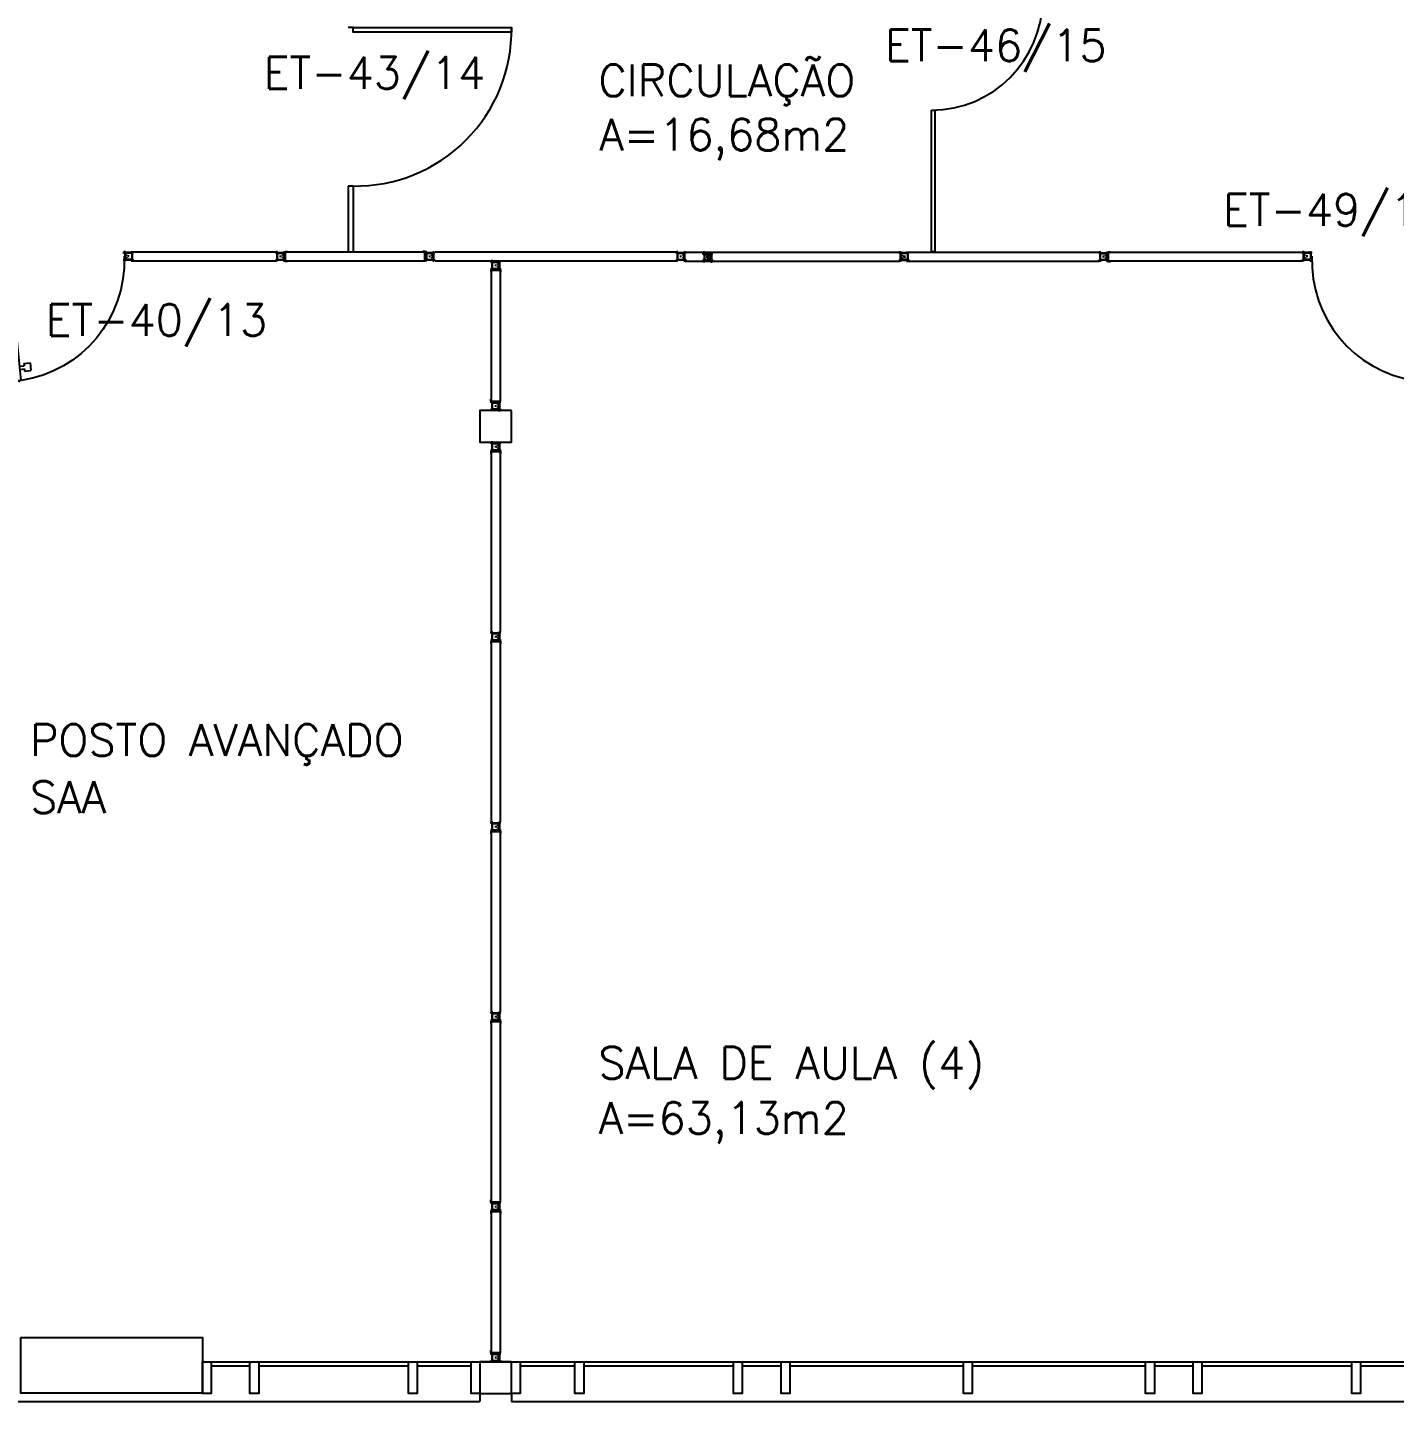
# Model space of a CAD drawing. Header units: centimetres. Extents: x -214 to 72, y 205 to 367.
# Drawn here: x -153.01 to -144.39, y 309.07 to 317.73 of the extents above; entities that cross this region are included whole.
import ezdxf

# ---------------------------------------------------------------- set-up
doc = ezdxf.new("R2010")
doc.units = ezdxf.units.CM
doc.header["$MEASUREMENT"] = 0
doc.linetypes.add('HIDDEN', pattern=[0.375, 0.25, -0.125])
doc.layers.get('0').update_dxf_attribs({"linetype": 'CONTINUOUS'})
for name, color, linetype in [('2', 2, 'CONTINUOUS'), ('ALV', 2, 'CONTINUOUS'), ('AREA', 2, 'CONTINUOUS'), ('DIV', 2, 'CONTINUOUS'), ('ENDEREÇO NOVO', 2, 'CONTINUOUS'), ('ESQ', 1, 'CONTINUOUS'), ('ESTRUT', 3, 'CONTINUOUS'), ('PROJ', 1, 'HIDDEN'), ('TEXTO', 2, 'CONTINUOUS')]:
    doc.layers.add(name, color=color, linetype=linetype)
doc.styles.add('UNB-100', font='simplex.shx', dxfattribs={"height": 0.2})

# ---------------------------------------------------------------- blocks, each defined once
blk = doc.blocks.new('ESQ9')
at = {"layer": 'ALV'}
blk.add_line((-0.2, 0), (0, 0), dxfattribs=at)
at = {"layer": 'ESQ'}
for p, q in [((0.055, 0), (8.745, 0)), ((0.055, -0.025), (0.4, -0.025)), ((0.455, -0.025), (1.4, -0.025)), ((1.455, -0.025), (1.7, -0.025)), ((1.755, -0.025), (2.85, -0.025)), ((2.905, -0.025), (4, -0.025)), ((4.055, -0.025), (4.3, -0.025)), ((4.355, -0.025), (5.3, -0.025)), ((5.355, -0.025), (5.85, -0.025)), ((5.905, -0.025), (7.05, -0.025)), ((7.105, -0.025), (7.35, -0.025)), ((7.405, -0.025), (8.35, -0.025)), ((8.405, -0.025), (8.745, -0.025)), ((0, -0.2), (0, -0.25)), ((0, -0.25), (8.8, -0.25)), ((8.8, -0.2), (8.8, -0.25))]:
    blk.add_line(p, q, dxfattribs=at)
for points in [[(0, 0), (0.055, 0), (0.055, -0.2), (0, -0.2)], [(0.4, 0), (0.455, 0), (0.455, -0.2), (0.4, -0.2)], [(1.4, 0), (1.455, 0), (1.455, -0.2), (1.4, -0.2)], [(1.7, 0), (1.755, 0), (1.755, -0.2), (1.7, -0.2)], [(2.85, 0), (2.905, 0), (2.905, -0.2), (2.85, -0.2)], [(4, 0), (4.055, 0), (4.055, -0.2), (4, -0.2)], [(4.3, 0), (4.355, 0), (4.355, -0.2), (4.3, -0.2)], [(5.3, 0), (5.355, 0), (5.355, -0.2), (5.3, -0.2)], [(5.85, 0), (5.905, 0), (5.905, -0.2), (5.85, -0.2)], [(7.05, 0), (7.105, 0), (7.105, -0.2), (7.05, -0.2)], [(7.35, 0), (7.405, 0), (7.405, -0.2), (7.35, -0.2)], [(8.35, 0), (8.405, 0), (8.405, -0.2), (8.35, -0.2)], [(8.745, 0), (8.8, 0), (8.8, -0.2), (8.745, -0.2)]]:
    blk.add_lwpolyline(points, close=True, dxfattribs=at)
blk = doc.blocks.new('MTDIV')
for p, q in [((-0.0285, 0.0185), (-0.0285, 0.0285)), ((-0.0185, 0.0285), (-0.0285, 0.0285)), ((-0.0265, 0.0185), (-0.0285, 0.0185)), ((-0.0265, 0.0235), (-0.0265, 0.0265)), ((-0.0265, 0.0265), (-0.0185, 0.0265)), ((-0.0265, 0.0235), (0.0265, 0.0235)), ((-0.0215, 0.0235), (-0.0265, 0.0235)), ((-0.0265, 0.0185), (-0.0265, 0.0215)), ((-0.0265, 0.0215), (-0.0235, 0.0215)), ((-0.0235, 0.0215), (-0.0235, -0.0215)), ((-0.0215, 0.0235), (-0.0215, 0.0215)), ((-0.0215, 0.0215), (0.0215, 0.0215)), ((-0.0215, 0.0195), (0.0195, 0.0195)), ((-0.0215, 0.0195), (-0.0215, -0.0195)), ((-0.0185, 0.0265), (-0.0185, 0.0285)), ((-0.0049, 0), (0.0049, 0)), ((0, -0.0049), (0, 0.0049)), ((0.0195, 0.0095), (0.0115, 0.0095)), ((0.0115, 0.0095), (0.0115, 0.0075)), ((0.0215, 0.0075), (0.0115, 0.0075)), ((0.0135, 0.0075), (0.0135, 0.0055)), ((0.0215, 0.0055), (0.0135, 0.0055)), ((0.0185, 0.0265), (0.0185, 0.0285)), ((0.0185, 0.0285), (0.0285, 0.0285)), ((0.0185, 0.0265), (0.0265, 0.0265)), ((0.0195, 0.0195), (0.0195, 0.0095)), ((0.0215, 0.0235), (0.0215, 0.0075)), ((0.0215, 0.0235), (0.0265, 0.0235)), ((0.0215, 0.0055), (0.0215, -0.0055)), ((0.0235, 0.0215), (0.0235, -0.0215)), ((0.0265, 0.0215), (0.0235, 0.0215)), ((0.0265, 0.0235), (0.0265, 0.0265)), ((0.0265, 0.0185), (0.0265, 0.0215)), ((0.0265, 0.0185), (0.0285, 0.0185)), ((0.0285, 0.0185), (0.0285, 0.0285)), ((-0.0285, -0.0185), (-0.0285, -0.0285)), ((-0.0285, -0.0185), (-0.0265, -0.0185)), ((-0.0185, -0.0285), (-0.0285, -0.0285)), ((-0.0265, -0.0185), (-0.0265, -0.0215)), ((-0.0265, -0.0215), (-0.0235, -0.0215)), ((0.0265, -0.0235), (-0.0265, -0.0235)), ((-0.0265, -0.0235), (-0.0265, -0.0265)), ((-0.0215, -0.0235), (-0.0265, -0.0235)), ((-0.0185, -0.0265), (-0.0265, -0.0265)), ((-0.0215, -0.0195), (0.0195, -0.0195)), ((-0.0215, -0.0215), (0.0215, -0.0215)), ((-0.0215, -0.0215), (-0.0215, -0.0235)), ((-0.0185, -0.0265), (-0.0185, -0.0285)), ((0.0215, -0.0075), (0.0115, -0.0075)), ((0.0115, -0.0075), (0.0115, -0.0095)), ((0.0195, -0.0095), (0.0115, -0.0095)), ((0.0215, -0.0055), (0.0135, -0.0055)), ((0.0135, -0.0055), (0.0135, -0.0075)), ((0.0185, -0.0265), (0.0185, -0.0285)), ((0.0265, -0.0265), (0.0185, -0.0265)), ((0.0185, -0.0285), (0.0285, -0.0285)), ((0.0195, -0.0095), (0.0195, -0.0195)), ((0.0215, -0.0075), (0.0215, -0.0235)), ((0.0215, -0.0235), (0.0265, -0.0235)), ((0.0265, -0.0215), (0.0235, -0.0215)), ((0.0265, -0.0185), (0.0265, -0.0215)), ((0.0285, -0.0185), (0.0265, -0.0185)), ((0.0265, -0.0235), (0.0265, -0.0265)), ((0.0285, -0.0185), (0.0285, -0.0285))]:
    blk.add_line(p, q)
blk = doc.blocks.new('PLXE')
at = {"color": 2}
for p, q in [((0.1209, 0.788), (0.0466, 0.0324)), ((0.1776, 0.7824), (0.1033, 0.0268)), ((0.1191, 0.7902), (0.1176, 0.7759)), ((0.131, 0.789), (0.1191, 0.7902)), ((0.1776, 0.7824), (0.1209, 0.788)), ((0.1315, 0.794), (0.131, 0.789)), ((0.1315, 0.794), (0.1335, 0.7938)), ((0.1335, 0.7938), (0.133, 0.7888)), ((0.1658, 0.7856), (0.133, 0.7888)), ((0.1663, 0.7906), (0.1658, 0.7856)), ((0.1663, 0.7906), (0.1683, 0.7904)), ((0.1683, 0.7904), (0.1678, 0.7854)), ((0.1798, 0.7842), (0.1678, 0.7854)), ((0.1798, 0.7842), (0.1784, 0.7699)), ((0.1176, 0.7759), (0.1196, 0.7757)), ((0.1764, 0.7701), (0.1784, 0.7699)), ((-0.0076, 0), (0.0079, 0)), ((0, 0.0064), (0, -0.0067)), ((0.0444, 0.0306), (0.0458, 0.0449)), ((0.0563, 0.0294), (0.0444, 0.0306)), ((0.0458, 0.0449), (0.0478, 0.0447)), ((0.1033, 0.0268), (0.0466, 0.0324)), ((0.0558, 0.0244), (0.0563, 0.0294)), ((0.0558, 0.0244), (0.0578, 0.0242)), ((0.0578, 0.0242), (0.0583, 0.0292)), ((0.0911, 0.026), (0.0583, 0.0292)), ((0.0906, 0.021), (0.0911, 0.026)), ((0.0906, 0.021), (0.0926, 0.0208)), ((0.0926, 0.0208), (0.0931, 0.0258)), ((0.1051, 0.0246), (0.0931, 0.0258)), ((0.1045, 0.0391), (0.1065, 0.0389)), ((0.1051, 0.0246), (0.1065, 0.0389))]:
    blk.add_line(p, q, dxfattribs=at)
at = {"color": 1}
for p, q in [((0.0426, 0.6902), (0.0475, 0.7398)), ((0.0873, 0.736), (0.0475, 0.7399)), ((0.0824, 0.6863), (0.0839, 0.7012)), ((0.112, 0.6984), (0.0839, 0.7012)), ((0.0859, 0.7211), (0.0873, 0.736)), ((0.114, 0.7183), (0.0859, 0.7211)), ((0.1707, 0.7128), (0.1989, 0.71)), ((0.1989, 0.71), (0.2003, 0.7249)), ((0.2003, 0.7249), (0.2401, 0.721)), ((0.2353, 0.6712), (0.2401, 0.7209)), ((0.0824, 0.6863), (0.0426, 0.6902)), ((0.1688, 0.6929), (0.1969, 0.6901)), ((0.1954, 0.6752), (0.1969, 0.6901)), ((0.1954, 0.6752), (0.2353, 0.6712))]:
    blk.add_line(p, q, dxfattribs=at)
blk.add_arc((0.0648, 0.0279), 0.7644, 357.90628, 81.35804, dxfattribs=at)
blk = doc.blocks.new('DIV12')
for p, q in [((-0.0051, 0), (0.0051, 0)), ((0, -0.0051), (0, 0.0051)), ((0.0235, 0.0185), (0.0285, 0.0185)), ((0.0235, 0.0185), (0.0235, 0.0165)), ((0.0235, 0.0165), (0.0285, 0.0165)), ((0.0285, 0.0305), (0.0429, 0.0305)), ((0.0285, 0.0185), (0.0285, 0.0305)), ((0.0285, -0.0165), (0.0285, 0.0165)), ((0.0305, 0.0285), (1.1695, 0.0285)), ((0.0305, -0.0285), (0.0305, 0.0285)), ((0.0429, 0.0305), (0.0429, 0.0285)), ((0.0235, -0.0165), (0.0285, -0.0165)), ((0.0235, -0.0165), (0.0235, -0.0185)), ((0.0235, -0.0185), (0.0285, -0.0185)), ((0.0285, -0.0305), (0.0285, -0.0185)), ((0.0285, -0.0305), (0.0429, -0.0305)), ((0.0305, -0.0285), (1.1695, -0.0285)), ((0.0429, -0.0285), (0.0429, -0.0305))]:
    blk.add_line(p, q)

msp = doc.modelspace()

# ---------------------------------------------------------------- linework, layer by layer
at = {"layer": '2'}
for p, q in [((-150.0858, 316.2039), (-150.0858, 316.1895)), ((-150.0858, 316.2039), (-150.0738, 316.2039)), ((-150.0838, 316.1895), (-150.0858, 316.1895)), ((-150.0838, 316.2019), (-150.0838, 315.3766)), ((-150.0838, 316.2019), (-150.0268, 316.2019)), ((-150.0738, 316.2089), (-150.0738, 316.2039)), ((-150.0718, 316.2089), (-150.0738, 316.2089)), ((-150.0718, 316.2089), (-150.0718, 316.2039)), ((-150.0718, 316.2039), (-150.0388, 316.2039)), ((-150.0388, 316.2089), (-150.0388, 316.2039)), ((-150.0368, 316.2089), (-150.0388, 316.2089)), ((-150.0368, 316.2089), (-150.0368, 316.2039)), ((-150.0368, 316.2039), (-150.0248, 316.2039)), ((-150.0268, 316.2019), (-150.0268, 315.3766)), ((-150.0248, 316.1895), (-150.0268, 316.1895)), ((-150.0248, 316.2039), (-150.0248, 316.1895)), ((-150.0838, 315.3889), (-150.0858, 315.3889)), ((-150.0858, 315.3746), (-150.0858, 315.3889)), ((-150.0858, 315.3746), (-150.0738, 315.3746)), ((-150.0838, 315.3766), (-150.0268, 315.3766)), ((-150.0738, 315.3696), (-150.0738, 315.3746)), ((-150.0718, 315.3696), (-150.0738, 315.3696)), ((-150.0718, 315.3746), (-150.0388, 315.3746)), ((-150.0718, 315.3696), (-150.0718, 315.3746)), ((-150.0388, 315.3696), (-150.0388, 315.3746)), ((-150.0368, 315.3696), (-150.0388, 315.3696)), ((-150.0368, 315.3746), (-150.0248, 315.3746)), ((-150.0368, 315.3696), (-150.0368, 315.3746)), ((-150.0248, 315.3889), (-150.0268, 315.3889)), ((-150.0248, 315.3746), (-150.0248, 315.3889)), ((-150.0838, 310.3399), (-150.0858, 310.3399)), ((-150.0858, 310.3256), (-150.0858, 310.3399)), ((-150.0858, 310.3256), (-150.0738, 310.3256)), ((-150.0838, 310.3276), (-150.0268, 310.3276)), ((-150.0738, 310.3206), (-150.0738, 310.3256)), ((-150.0718, 310.3206), (-150.0738, 310.3206)), ((-150.0718, 310.3256), (-150.0388, 310.3256)), ((-150.0718, 310.3206), (-150.0718, 310.3256)), ((-150.0388, 310.3206), (-150.0388, 310.3256)), ((-150.0368, 310.3206), (-150.0388, 310.3206)), ((-150.0368, 310.3256), (-150.0248, 310.3256)), ((-150.0368, 310.3206), (-150.0368, 310.3256)), ((-150.0248, 310.3399), (-150.0268, 310.3399)), ((-150.0248, 310.3256), (-150.0248, 310.3399)), ((-150.0858, 310.2686), (-150.0858, 310.2542)), ((-150.0858, 310.2686), (-150.0738, 310.2686)), ((-150.0838, 310.2542), (-150.0858, 310.2542)), ((-150.0838, 310.2666), (-150.0838, 309.3766)), ((-150.0838, 310.2666), (-150.0268, 310.2666)), ((-150.0738, 310.2736), (-150.0738, 310.2686)), ((-150.0718, 310.2736), (-150.0738, 310.2736)), ((-150.0718, 310.2736), (-150.0718, 310.2686)), ((-150.0718, 310.2686), (-150.0388, 310.2686)), ((-150.0388, 310.2736), (-150.0388, 310.2686)), ((-150.0368, 310.2736), (-150.0388, 310.2736)), ((-150.0368, 310.2736), (-150.0368, 310.2686)), ((-150.0368, 310.2686), (-150.0248, 310.2686)), ((-150.0268, 310.2666), (-150.0268, 309.3766)), ((-150.0248, 310.2542), (-150.0268, 310.2542)), ((-150.0248, 310.2686), (-150.0248, 310.2542)), ((-150.0838, 309.3889), (-150.0858, 309.3889)), ((-150.0858, 309.3746), (-150.0858, 309.3889)), ((-150.0858, 309.3746), (-150.0738, 309.3746)), ((-150.0838, 309.3766), (-150.0268, 309.3766)), ((-150.0738, 309.3696), (-150.0738, 309.3746)), ((-150.0718, 309.3696), (-150.0738, 309.3696)), ((-150.0718, 309.3746), (-150.0388, 309.3746)), ((-150.0718, 309.3696), (-150.0718, 309.3746)), ((-150.0388, 309.3696), (-150.0388, 309.3746)), ((-150.0368, 309.3696), (-150.0388, 309.3696)), ((-150.0368, 309.3746), (-150.0248, 309.3746)), ((-150.0368, 309.3696), (-150.0368, 309.3746)), ((-150.0248, 309.3889), (-150.0268, 309.3889)), ((-150.0248, 309.3746), (-150.0248, 309.3889))]:
    msp.add_line(p, q, dxfattribs=at)
for points in [[(-149.9553, 317.7021), (-150.9553, 317.7021), (-150.9553, 317.7321), (-149.9553, 317.7321)], [(-147.3053, 317.2114), (-147.2843, 317.2114), (-147.2843, 316.3179), (-147.3053, 316.3179)]]:
    msp.add_lwpolyline(points, close=True, dxfattribs=at)
at = {"layer": '2', "color": 1}
for centre, radius, start, end in [((-147.3053, 317.9114), 0.7, 270, 359.99977), ((-150.9403, 317.7171), 0.9851, 269.12754, 0.87246)]:
    msp.add_arc(centre, radius, start, end, dxfattribs=at)
at = {"layer": 'ALV'}
for p, q in [((-150.9553, 317.7321), (-150.9853, 317.7321)), ((-150.9553, 316.7321), (-150.9853, 316.7321))]:
    msp.add_line(p, q, dxfattribs=at)
at = {"layer": 'DIV'}
for p, q in [((-150.9853, 316.7321), (-150.9853, 316.3179)), ((-150.9553, 316.7321), (-150.9553, 316.3179)), ((-152.3554, 316.3179), (-151.4402, 316.3179)), ((-152.3554, 316.2609), (-151.4402, 316.2609)), ((-151.4177, 316.2894), (-151.4075, 316.2894)), ((-151.4126, 316.2843), (-151.4126, 316.2945)), ((-151.3891, 316.3079), (-151.3841, 316.3079)), ((-151.3891, 316.3079), (-151.3891, 316.3059)), ((-151.3891, 316.3059), (-151.3841, 316.3059)), ((-151.3891, 316.2729), (-151.3841, 316.2729)), ((-151.3891, 316.2729), (-151.3891, 316.2709)), ((-151.3891, 316.2709), (-151.3841, 316.2709)), ((-151.3841, 316.3199), (-151.3697, 316.3199)), ((-151.3841, 316.3079), (-151.3841, 316.3199)), ((-151.3841, 316.2729), (-151.3841, 316.3059)), ((-151.3841, 316.2589), (-151.3841, 316.2709)), ((-151.3841, 316.2589), (-151.3697, 316.2589)), ((-151.3821, 316.2609), (-151.3821, 316.3179)), ((-151.3821, 316.3179), (-150.5017, 316.3179)), ((-151.3821, 316.2609), (-150.5017, 316.2609)), ((-151.3697, 316.3199), (-151.3697, 316.3179)), ((-151.3697, 316.2609), (-151.3697, 316.2589)), ((-150.5141, 316.3199), (-150.5141, 316.3179)), ((-150.4997, 316.3199), (-150.5141, 316.3199)), ((-150.5141, 316.2609), (-150.5141, 316.2589)), ((-150.4997, 316.2589), (-150.5141, 316.2589)), ((-150.5017, 316.2609), (-150.5017, 316.3179)), ((-150.4997, 316.3079), (-150.4997, 316.3199)), ((-150.4947, 316.3079), (-150.4997, 316.3079)), ((-150.4947, 316.3059), (-150.4997, 316.3059)), ((-150.4997, 316.2729), (-150.4997, 316.3059)), ((-150.4947, 316.2729), (-150.4997, 316.2729)), ((-150.4947, 316.2709), (-150.4997, 316.2709)), ((-150.4997, 316.2589), (-150.4997, 316.2709)), ((-150.4947, 316.3079), (-150.4947, 316.3059)), ((-150.4947, 316.2729), (-150.4947, 316.2709)), ((-150.4763, 316.2894), (-150.4661, 316.2894)), ((-150.4712, 316.2843), (-150.4712, 316.2945)), ((-150.4374, 316.3179), (-148.9112, 316.3179)), ((-150.4374, 316.2609), (-148.9112, 316.2609)), ((-148.8591, 316.3161), (-147.5083, 316.3161)), ((-148.8591, 316.2591), (-147.5083, 316.2591)), ((-148.746, 316.3061), (-148.746, 316.3161)), ((-148.736, 316.3161), (-148.746, 316.3161)), ((-148.736, 316.3161), (-148.746, 316.3161)), ((-148.746, 316.3061), (-148.746, 316.3161)), ((-148.744, 316.3061), (-148.746, 316.3061)), ((-148.744, 316.3061), (-148.746, 316.3061)), ((-148.746, 316.2691), (-148.746, 316.2591)), ((-148.746, 316.2691), (-148.744, 316.2691)), ((-148.746, 316.2691), (-148.744, 316.2691)), ((-148.746, 316.2691), (-148.746, 316.2591)), ((-148.736, 316.2591), (-148.746, 316.2591)), ((-148.736, 316.2591), (-148.746, 316.2591)), ((-148.7459, 316.3009), (-148.7459, 316.3109)), ((-148.7359, 316.3109), (-148.7459, 316.3109)), ((-148.7439, 316.3009), (-148.7459, 316.3009)), ((-148.7459, 316.2639), (-148.7459, 316.2539)), ((-148.7459, 316.2639), (-148.7439, 316.2639)), ((-148.744, 316.3111), (-148.744, 316.3141)), ((-148.744, 316.3141), (-148.736, 316.3141)), ((-148.744, 316.3141), (-148.736, 316.3141)), ((-148.744, 316.3111), (-148.744, 316.3141)), ((-148.744, 316.3111), (-148.691, 316.3111)), ((-148.739, 316.3111), (-148.744, 316.3111)), ((-148.739, 316.3111), (-148.744, 316.3111)), ((-148.744, 316.3111), (-148.691, 316.3111)), ((-148.744, 316.3061), (-148.744, 316.3091)), ((-148.744, 316.3091), (-148.741, 316.3091)), ((-148.744, 316.3091), (-148.741, 316.3091)), ((-148.744, 316.3061), (-148.744, 316.3091)), ((-148.744, 316.2691), (-148.744, 316.2661)), ((-148.744, 316.2691), (-148.744, 316.2661)), ((-148.744, 316.2661), (-148.741, 316.2661)), ((-148.744, 316.2661), (-148.741, 316.2661)), ((-148.691, 316.2641), (-148.744, 316.2641)), ((-148.744, 316.2641), (-148.744, 316.2611)), ((-148.739, 316.2641), (-148.744, 316.2641)), ((-148.739, 316.2641), (-148.744, 316.2641)), ((-148.744, 316.2641), (-148.744, 316.2611)), ((-148.691, 316.2641), (-148.744, 316.2641)), ((-148.736, 316.2611), (-148.744, 316.2611)), ((-148.736, 316.2611), (-148.744, 316.2611)), ((-148.7439, 316.3059), (-148.7439, 316.3089)), ((-148.7439, 316.3089), (-148.7359, 316.3089)), ((-148.7439, 316.3059), (-148.6909, 316.3059)), ((-148.7389, 316.3059), (-148.7439, 316.3059)), ((-148.7439, 316.3009), (-148.7439, 316.3039)), ((-148.7439, 316.3039), (-148.7409, 316.3039)), ((-148.7439, 316.2639), (-148.7439, 316.2609)), ((-148.7439, 316.2609), (-148.7409, 316.2609)), ((-148.6909, 316.2589), (-148.7439, 316.2589)), ((-148.7439, 316.2589), (-148.7439, 316.2559)), ((-148.7389, 316.2589), (-148.7439, 316.2589)), ((-148.741, 316.3091), (-148.741, 316.2661)), ((-148.741, 316.3091), (-148.741, 316.2661)), ((-148.7409, 316.3039), (-148.7409, 316.2609)), ((-148.739, 316.3111), (-148.739, 316.3091)), ((-148.739, 316.3111), (-148.739, 316.3091)), ((-148.739, 316.3091), (-148.696, 316.3091)), ((-148.739, 316.3091), (-148.696, 316.3091)), ((-148.739, 316.3071), (-148.698, 316.3071)), ((-148.739, 316.3071), (-148.739, 316.2681)), ((-148.739, 316.3071), (-148.739, 316.2681)), ((-148.739, 316.3071), (-148.698, 316.3071)), ((-148.739, 316.2681), (-148.698, 316.2681)), ((-148.739, 316.2681), (-148.698, 316.2681)), ((-148.739, 316.2661), (-148.696, 316.2661)), ((-148.739, 316.2661), (-148.739, 316.2641)), ((-148.739, 316.2661), (-148.739, 316.2641)), ((-148.739, 316.2661), (-148.696, 316.2661)), ((-148.7389, 316.3059), (-148.7389, 316.3039)), ((-148.7389, 316.3039), (-148.6959, 316.3039)), ((-148.7389, 316.3019), (-148.6979, 316.3019)), ((-148.7389, 316.3019), (-148.7389, 316.2629)), ((-148.7389, 316.2629), (-148.6979, 316.2629)), ((-148.7389, 316.2609), (-148.6959, 316.2609)), ((-148.7389, 316.2609), (-148.7389, 316.2589)), ((-148.736, 316.3141), (-148.736, 316.3161)), ((-148.736, 316.3141), (-148.736, 316.3161)), ((-148.736, 316.2611), (-148.736, 316.2591)), ((-148.736, 316.2611), (-148.736, 316.2591)), ((-148.7359, 316.3089), (-148.7359, 316.3109)), ((-148.7268, 316.2876), (-148.7137, 316.2876)), ((-148.7099, 316.2875), (-148.7255, 316.2875)), ((-148.7225, 316.2876), (-148.7126, 316.2876)), ((-148.7225, 316.2876), (-148.7126, 316.2876)), ((-148.7223, 316.2824), (-148.7124, 316.2824)), ((-148.7204, 316.2953), (-148.7204, 316.2797)), ((-148.7175, 316.2811), (-148.7175, 316.2942)), ((-148.7175, 316.2827), (-148.7175, 316.2926)), ((-148.7175, 316.2827), (-148.7175, 316.2926)), ((-148.7174, 316.2775), (-148.7174, 316.2874)), ((-148.698, 316.2971), (-148.706, 316.2971)), ((-148.706, 316.2971), (-148.706, 316.2951)), ((-148.706, 316.2971), (-148.706, 316.2951)), ((-148.698, 316.2971), (-148.706, 316.2971)), ((-148.696, 316.2951), (-148.706, 316.2951)), ((-148.696, 316.2951), (-148.706, 316.2951)), ((-148.696, 316.2801), (-148.706, 316.2801)), ((-148.706, 316.2801), (-148.706, 316.2781)), ((-148.706, 316.2801), (-148.706, 316.2781)), ((-148.696, 316.2801), (-148.706, 316.2801)), ((-148.698, 316.2781), (-148.706, 316.2781)), ((-148.698, 316.2781), (-148.706, 316.2781)), ((-148.6979, 316.2919), (-148.7059, 316.2919)), ((-148.7059, 316.2919), (-148.7059, 316.2899)), ((-148.6959, 316.2899), (-148.7059, 316.2899)), ((-148.6959, 316.2749), (-148.7059, 316.2749)), ((-148.7059, 316.2749), (-148.7059, 316.2729)), ((-148.6979, 316.2729), (-148.7059, 316.2729)), ((-148.704, 316.2951), (-148.704, 316.2931)), ((-148.704, 316.2951), (-148.704, 316.2931)), ((-148.696, 316.2931), (-148.704, 316.2931)), ((-148.696, 316.2931), (-148.704, 316.2931)), ((-148.696, 316.2821), (-148.704, 316.2821)), ((-148.704, 316.2821), (-148.704, 316.2801)), ((-148.704, 316.2821), (-148.704, 316.2801)), ((-148.696, 316.2821), (-148.704, 316.2821)), ((-148.7039, 316.2899), (-148.7039, 316.2879)), ((-148.6959, 316.2879), (-148.7039, 316.2879)), ((-148.6959, 316.2769), (-148.7039, 316.2769)), ((-148.7039, 316.2769), (-148.7039, 316.2749)), ((-148.699, 316.3141), (-148.699, 316.3161)), ((-148.699, 316.3161), (-148.689, 316.3161)), ((-148.699, 316.3161), (-148.689, 316.3161)), ((-148.699, 316.3141), (-148.699, 316.3161)), ((-148.699, 316.3141), (-148.691, 316.3141)), ((-148.699, 316.3141), (-148.691, 316.3141)), ((-148.699, 316.2611), (-148.699, 316.2591)), ((-148.691, 316.2611), (-148.699, 316.2611)), ((-148.691, 316.2611), (-148.699, 316.2611)), ((-148.699, 316.2611), (-148.699, 316.2591)), ((-148.699, 316.2591), (-148.689, 316.2591)), ((-148.699, 316.2591), (-148.689, 316.2591)), ((-148.6989, 316.3089), (-148.6989, 316.3109)), ((-148.6989, 316.3109), (-148.6889, 316.3109)), ((-148.6989, 316.3089), (-148.6909, 316.3089)), ((-148.698, 316.3071), (-148.698, 316.2971)), ((-148.698, 316.3071), (-148.698, 316.2971)), ((-148.698, 316.2781), (-148.698, 316.2681)), ((-148.698, 316.2781), (-148.698, 316.2681)), ((-148.6979, 316.3019), (-148.6979, 316.2919)), ((-148.6979, 316.2729), (-148.6979, 316.2629)), ((-148.696, 316.3111), (-148.696, 316.2951)), ((-148.696, 316.3111), (-148.691, 316.3111)), ((-148.696, 316.3111), (-148.691, 316.3111)), ((-148.696, 316.3111), (-148.696, 316.2951)), ((-148.696, 316.2931), (-148.696, 316.2821)), ((-148.696, 316.2931), (-148.696, 316.2821)), ((-148.696, 316.2801), (-148.696, 316.2641)), ((-148.696, 316.2801), (-148.696, 316.2641)), ((-148.696, 316.2641), (-148.691, 316.2641)), ((-148.696, 316.2641), (-148.691, 316.2641)), ((-148.6959, 316.3059), (-148.6959, 316.2899)), ((-148.6959, 316.3059), (-148.6909, 316.3059)), ((-148.6959, 316.2879), (-148.6959, 316.2769)), ((-148.6959, 316.2749), (-148.6959, 316.2589)), ((-148.6959, 316.2589), (-148.6909, 316.2589)), ((-148.694, 316.3091), (-148.694, 316.2661)), ((-148.691, 316.3091), (-148.694, 316.3091)), ((-148.691, 316.3091), (-148.694, 316.3091)), ((-148.694, 316.3091), (-148.694, 316.2661)), ((-148.691, 316.2661), (-148.694, 316.2661)), ((-148.691, 316.2661), (-148.694, 316.2661)), ((-148.6939, 316.3039), (-148.6939, 316.2609)), ((-148.6909, 316.3039), (-148.6939, 316.3039)), ((-148.6909, 316.2609), (-148.6939, 316.2609)), ((-148.691, 316.3111), (-148.691, 316.3141)), ((-148.691, 316.3111), (-148.691, 316.3141)), ((-148.691, 316.3061), (-148.691, 316.3091)), ((-148.691, 316.3061), (-148.691, 316.3091)), ((-148.691, 316.3061), (-148.689, 316.3061)), ((-148.691, 316.3061), (-148.689, 316.3061)), ((-148.691, 316.2691), (-148.691, 316.2661)), ((-148.689, 316.2691), (-148.691, 316.2691)), ((-148.689, 316.2691), (-148.691, 316.2691)), ((-148.691, 316.2691), (-148.691, 316.2661)), ((-148.691, 316.2641), (-148.691, 316.2611)), ((-148.691, 316.2641), (-148.691, 316.2611)), ((-148.6909, 316.3059), (-148.6909, 316.3089)), ((-148.6909, 316.3009), (-148.6909, 316.3039)), ((-148.6909, 316.3009), (-148.6889, 316.3009)), ((-148.6909, 316.2639), (-148.6909, 316.2609)), ((-148.6889, 316.2639), (-148.6909, 316.2639)), ((-148.6909, 316.2589), (-148.6909, 316.2559)), ((-148.689, 316.3061), (-148.689, 316.3161)), ((-148.689, 316.3061), (-148.689, 316.3161)), ((-148.689, 316.2691), (-148.689, 316.2591)), ((-148.689, 316.2691), (-148.689, 316.2591)), ((-148.6889, 316.3009), (-148.6889, 316.3109)), ((-148.6889, 316.2639), (-148.6889, 316.2539)), ((-147.5083, 316.3061), (-147.5083, 316.3161)), ((-147.4983, 316.3161), (-147.5083, 316.3161)), ((-147.5063, 316.3061), (-147.5083, 316.3061)), ((-147.5083, 316.2691), (-147.5083, 316.2591)), ((-147.5083, 316.2691), (-147.5063, 316.2691)), ((-147.4983, 316.2591), (-147.5083, 316.2591)), ((-147.4983, 316.3141), (-147.5063, 316.3141)), ((-147.5063, 316.3111), (-147.5063, 316.3141)), ((-147.5013, 316.3111), (-147.5063, 316.3111)), ((-147.4533, 316.3111), (-147.5063, 316.3111)), ((-147.5063, 316.3061), (-147.5063, 316.3091)), ((-147.5063, 316.3091), (-147.5033, 316.3091)), ((-147.5063, 316.2691), (-147.5063, 316.2661)), ((-147.5063, 316.2661), (-147.5033, 316.2661)), ((-147.5063, 316.2641), (-147.5063, 316.2611)), ((-147.5013, 316.2641), (-147.5063, 316.2641)), ((-147.5063, 316.2641), (-147.4533, 316.2641)), ((-147.5063, 316.2611), (-147.4983, 316.2611)), ((-147.5033, 316.3091), (-147.5033, 316.2661)), ((-147.5013, 316.3111), (-147.5013, 316.2951)), ((-147.4583, 316.3091), (-147.5013, 316.3091)), ((-147.5013, 316.2951), (-147.4913, 316.2951)), ((-147.5013, 316.2931), (-147.5013, 316.2821)), ((-147.5013, 316.2931), (-147.4933, 316.2931)), ((-147.5013, 316.2821), (-147.4933, 316.2821)), ((-147.5013, 316.2801), (-147.5013, 316.2641)), ((-147.5013, 316.2801), (-147.4913, 316.2801)), ((-147.4583, 316.2661), (-147.5013, 316.2661)), ((-147.4993, 316.3071), (-147.4993, 316.2971)), ((-147.4583, 316.3071), (-147.4993, 316.3071)), ((-147.4993, 316.2971), (-147.4913, 316.2971)), ((-147.4993, 316.2781), (-147.4993, 316.2681)), ((-147.4993, 316.2781), (-147.4913, 316.2781)), ((-147.4583, 316.2681), (-147.4993, 316.2681)), ((-147.4983, 316.3141), (-147.4983, 316.3161)), ((-147.4983, 316.2611), (-147.4983, 316.2591)), ((-147.4933, 316.2951), (-147.4933, 316.2931)), ((-147.4933, 316.2821), (-147.4933, 316.2801)), ((-147.4913, 316.2971), (-147.4913, 316.2951)), ((-147.4913, 316.2801), (-147.4913, 316.2781)), ((-147.4749, 316.2876), (-147.4847, 316.2876)), ((-147.4706, 316.2876), (-147.4836, 316.2876)), ((-147.4798, 316.2827), (-147.4798, 316.2926)), ((-147.4769, 316.2953), (-147.4769, 316.2797)), ((-147.4629, 316.3161), (-146.2479, 316.3161)), ((-147.4629, 316.2591), (-146.2479, 316.2591)), ((-147.4613, 316.3141), (-147.4613, 316.3161)), ((-147.4613, 316.3161), (-147.4513, 316.3161)), ((-147.4533, 316.3141), (-147.4613, 316.3141)), ((-147.4613, 316.2611), (-147.4533, 316.2611)), ((-147.4613, 316.2611), (-147.4613, 316.2591)), ((-147.4613, 316.2591), (-147.4513, 316.2591)), ((-147.4583, 316.3111), (-147.4533, 316.3111)), ((-147.4583, 316.3111), (-147.4583, 316.3091)), ((-147.4583, 316.3071), (-147.4583, 316.2681)), ((-147.4583, 316.2661), (-147.4583, 316.2641)), ((-147.4583, 316.2641), (-147.4533, 316.2641)), ((-147.4563, 316.3091), (-147.4563, 316.2661)), ((-147.4533, 316.3091), (-147.4563, 316.3091)), ((-147.4533, 316.2661), (-147.4563, 316.2661)), ((-147.4533, 316.3111), (-147.4533, 316.3141)), ((-147.4533, 316.3061), (-147.4533, 316.3091)), ((-147.4533, 316.3061), (-147.4513, 316.3061)), ((-147.4533, 316.2691), (-147.4533, 316.2661)), ((-147.4513, 316.2691), (-147.4533, 316.2691)), ((-147.4533, 316.2641), (-147.4533, 316.2611)), ((-147.4513, 316.3061), (-147.4513, 316.3161)), ((-147.4513, 316.2691), (-147.4513, 316.2591)), ((-146.2387, 316.3161), (-146.2487, 316.3161)), ((-146.2487, 316.3061), (-146.2487, 316.3161)), ((-146.2467, 316.3061), (-146.2487, 316.3061)), ((-146.2487, 316.2691), (-146.2467, 316.2691)), ((-146.2487, 316.2691), (-146.2487, 316.2591)), ((-146.2387, 316.2591), (-146.2487, 316.2591)), ((-146.2467, 316.3141), (-146.2387, 316.3141)), ((-146.2467, 316.3111), (-146.2467, 316.3141)), ((-146.2417, 316.3111), (-146.2467, 316.3111)), ((-146.2467, 316.3111), (-146.1937, 316.3111)), ((-146.2467, 316.3091), (-146.2437, 316.3091)), ((-146.2467, 316.3061), (-146.2467, 316.3091)), ((-146.2467, 316.2691), (-146.2467, 316.2661)), ((-146.2467, 316.2661), (-146.2437, 316.2661)), ((-146.2417, 316.2641), (-146.2467, 316.2641)), ((-146.2467, 316.2641), (-146.2467, 316.2611)), ((-146.1937, 316.2641), (-146.2467, 316.2641)), ((-146.2387, 316.2611), (-146.2467, 316.2611)), ((-146.2437, 316.3091), (-146.2437, 316.2661)), ((-146.2417, 316.3111), (-146.2417, 316.3091)), ((-146.2417, 316.3091), (-146.1987, 316.3091)), ((-146.2417, 316.3071), (-146.2417, 316.2681)), ((-146.2417, 316.3071), (-146.2007, 316.3071)), ((-146.2417, 316.2681), (-146.2007, 316.2681)), ((-146.2417, 316.2661), (-146.2417, 316.2641)), ((-146.2417, 316.2661), (-146.1987, 316.2661)), ((-146.2387, 316.3141), (-146.2387, 316.3161)), ((-146.2387, 316.2611), (-146.2387, 316.2591)), ((-146.2253, 316.2876), (-146.2151, 316.2876)), ((-146.2252, 316.2876), (-146.2153, 316.2876)), ((-146.2242, 316.2894), (-146.214, 316.2894)), ((-146.2202, 316.2825), (-146.2202, 316.2927)), ((-146.2202, 316.2827), (-146.2202, 316.2926)), ((-146.2191, 316.2843), (-146.2191, 316.2945)), ((-146.2087, 316.2971), (-146.2087, 316.2951)), ((-146.2007, 316.2971), (-146.2087, 316.2971)), ((-146.1987, 316.2951), (-146.2087, 316.2951)), ((-146.2087, 316.2801), (-146.2087, 316.2781)), ((-146.1987, 316.2801), (-146.2087, 316.2801)), ((-146.2007, 316.2781), (-146.2087, 316.2781)), ((-146.2067, 316.2951), (-146.2067, 316.2931)), ((-146.1987, 316.2931), (-146.2067, 316.2931)), ((-146.2067, 316.2821), (-146.2067, 316.2801)), ((-146.1987, 316.2821), (-146.2067, 316.2821)), ((-146.2017, 316.3161), (-146.1917, 316.3161)), ((-146.2017, 316.3141), (-146.2017, 316.3161)), ((-146.2017, 316.3141), (-146.1937, 316.3141)), ((-146.1937, 316.2611), (-146.2017, 316.2611)), ((-146.2017, 316.2611), (-146.2017, 316.2591)), ((-146.2017, 316.2591), (-146.1917, 316.2591)), ((-146.2007, 316.3071), (-146.2007, 316.2971)), ((-146.2007, 316.2781), (-146.2007, 316.2681)), ((-146.1987, 316.3111), (-146.1937, 316.3111)), ((-146.1987, 316.3111), (-146.1987, 316.2951)), ((-146.1987, 316.2931), (-146.1987, 316.2821)), ((-146.1987, 316.2801), (-146.1987, 316.2641)), ((-146.1987, 316.2641), (-146.1937, 316.2641)), ((-146.1937, 316.3091), (-146.1967, 316.3091)), ((-146.1967, 316.3091), (-146.1967, 316.2661)), ((-146.1967, 316.3061), (-146.1967, 316.3041)), ((-146.1967, 316.3041), (-146.1917, 316.3041)), ((-146.1967, 316.2711), (-146.1967, 316.2691)), ((-146.1967, 316.2709), (-146.1906, 316.2709)), ((-146.1967, 316.2691), (-146.1917, 316.2691)), ((-146.1937, 316.2661), (-146.1967, 316.2661)), ((-146.1956, 316.3059), (-146.1906, 316.3059)), ((-146.1956, 316.2729), (-146.1956, 316.2709)), ((-146.1956, 316.2729), (-146.1906, 316.2729)), ((-146.1937, 316.3111), (-146.1937, 316.3141)), ((-146.1937, 316.3061), (-146.1937, 316.3091)), ((-146.1937, 316.3061), (-146.1917, 316.3061)), ((-146.1917, 316.2691), (-146.1937, 316.2691)), ((-146.1937, 316.2691), (-146.1937, 316.2661)), ((-146.1937, 316.2641), (-146.1937, 316.2611)), ((-146.1917, 316.3181), (-146.1773, 316.3181)), ((-146.1917, 316.3061), (-146.1917, 316.3181)), ((-146.1917, 316.3061), (-146.1917, 316.3161)), ((-146.1917, 316.2691), (-146.1917, 316.2591)), ((-146.1917, 316.2571), (-146.1917, 316.2691)), ((-146.1917, 316.2571), (-146.1773, 316.2571)), ((-146.1906, 316.2729), (-146.1906, 316.3059)), ((-146.1906, 316.2589), (-146.1906, 316.2709)), ((-146.1906, 316.2589), (-146.1762, 316.2589)), ((-146.1897, 316.3161), (-144.9656, 316.3161)), ((-146.1897, 316.2591), (-146.1897, 316.3161)), ((-146.1886, 316.2609), (-144.9656, 316.2609)), ((-146.1773, 316.3181), (-146.1773, 316.3161)), ((-146.1773, 316.2591), (-146.1773, 316.2571)), ((-146.1762, 316.2609), (-146.1762, 316.2589)), ((-148.7359, 316.2539), (-148.7459, 316.2539)), ((-148.7359, 316.2559), (-148.7439, 316.2559)), ((-148.7359, 316.2559), (-148.7359, 316.2539)), ((-148.6989, 316.2559), (-148.6989, 316.2539)), ((-148.6909, 316.2559), (-148.6989, 316.2559)), ((-148.6989, 316.2539), (-148.6889, 316.2539))]:
    msp.add_line(p, q, dxfattribs=at)
at = {"layer": 'ESQ'}
for p, q in [((-151.9053, 309.3176), (-150.2103, 309.3176)), ((-151.8503, 309.2926), (-151.6053, 309.2926)), ((-151.5503, 309.2926), (-150.6053, 309.2926)), ((-150.5503, 309.2926), (-150.2103, 309.2926)), ((-158.9553, 309.0676), (-150.1553, 309.0676)), ((-150.1553, 309.1176), (-150.1553, 309.0676))]:
    msp.add_line(p, q, dxfattribs=at)
for points in [[(-151.9053, 309.3176), (-151.8503, 309.3176), (-151.8503, 309.1176), (-151.9053, 309.1176)], [(-151.6053, 309.3176), (-151.5503, 309.3176), (-151.5503, 309.1176), (-151.6053, 309.1176)], [(-150.6053, 309.3176), (-150.5503, 309.3176), (-150.5503, 309.1176), (-150.6053, 309.1176)], [(-150.2103, 309.3176), (-150.1553, 309.3176), (-150.1553, 309.1176), (-150.2103, 309.1176)]]:
    msp.add_lwpolyline(points, close=True, dxfattribs=at)
at = {"layer": 'ESTRUT'}
for points in [[(-149.9553, 315.3176), (-150.1553, 315.3176), (-150.1553, 315.1176), (-149.9553, 315.1176)], [(-149.9553, 309.3176), (-150.1553, 309.3176), (-150.1553, 309.1176), (-149.9553, 309.1176)]]:
    msp.add_lwpolyline(points, close=True, dxfattribs=at)
at = {"layer": 'PROJ', "linetype": 'ByBlock'}
msp.add_lwpolyline([(-153.0503, 309.4719), (-151.9053, 309.4719), (-151.9053, 309.1193), (-153.0503, 309.1193)], close=True, dxfattribs=at)

# ---------------------------------------------------------------- block references
at = {"layer": '2', "color": 1, "xscale": -1, "rotation": 180}
msp.add_blockref('PLXE', (-153.2274, 316.2892), dxfattribs=at)
at = {"layer": '2'}
for p in [(-150.0553, 316.2324), (-150.0553, 315.3461), (-150.0553, 315.0891), (-150.0553, 313.8911), (-150.0553, 312.6931), (-150.0553, 311.4951), (-150.0553, 310.2971), (-150.0553, 309.3461)]:
    msp.add_blockref('MTDIV', p, dxfattribs=at)
at = {"layer": '2', "rotation": 270.0000000000391}
for p in [(-150.0553, 315.0891), (-150.0553, 313.8911), (-150.0553, 312.6931), (-150.0553, 311.4951)]:
    msp.add_blockref('DIV12', p, dxfattribs=at)
at = {"layer": 'DIV', "xscale": -1}
for p in [(-152.3723, 316.2894), (-144.9371, 316.2894)]:
    msp.add_blockref('MTDIV', p, dxfattribs=at)
at = {"layer": 'DIV'}
for p in [(-151.4126, 316.2894), (-150.4712, 316.2894), (-148.8871, 316.2894)]:
    msp.add_blockref('MTDIV', p, dxfattribs=at)
at = {"layer": 'DIV', "rotation": 180}
msp.add_blockref('PLXE', (-144.0778, 316.2892), dxfattribs=at)
at = {"layer": 'PROJ'}
msp.add_blockref('ESQ9', (-149.9553, 309.3176), dxfattribs=at)

# ---------------------------------------------------------------- texts
at = {"layer": 'AREA', "style": 'UNB-100'}
for s, p in [('A=16,68m2', (-149.4015, 316.9569)), ('A=63,13m2', (-149.4051, 310.7557))]:
    msp.add_text(s, height=0.2, dxfattribs=at).set_placement(p)
at = {"layer": 'ENDEREÇO NOVO', "style": 'UNB-100'}
for s, p in [('ET-46/15', (-147.5997, 317.5193)), ('ET-43/14', (-151.5184, 317.3462)), ('ET-49/14', (-145.4672, 316.4821)), ('ET-40/13', (-152.8937, 315.7881))]:
    msp.add_text(s, height=0.2, dxfattribs=at).set_placement(p)
at = {"layer": 'TEXTO', "style": 'UNB-100'}
for s, p in [('CIRCULAÇÃO', (-149.4077, 317.298)), ('SALA DE AULA (4)', (-149.4073, 311.1034))]:
    msp.add_text(s, height=0.2, dxfattribs=at).set_placement(p)
at = {"layer": 'TEXTO', "color": 2, "style": 'UNB-100'}
for s, p in [('POSTO AVANÇADO', (-152.9932, 313.1388)), ('SAA', (-152.9934, 312.7785))]:
    msp.add_text(s, height=0.2, dxfattribs=at).set_placement(p)

doc.saveas('drawing.dxf')
